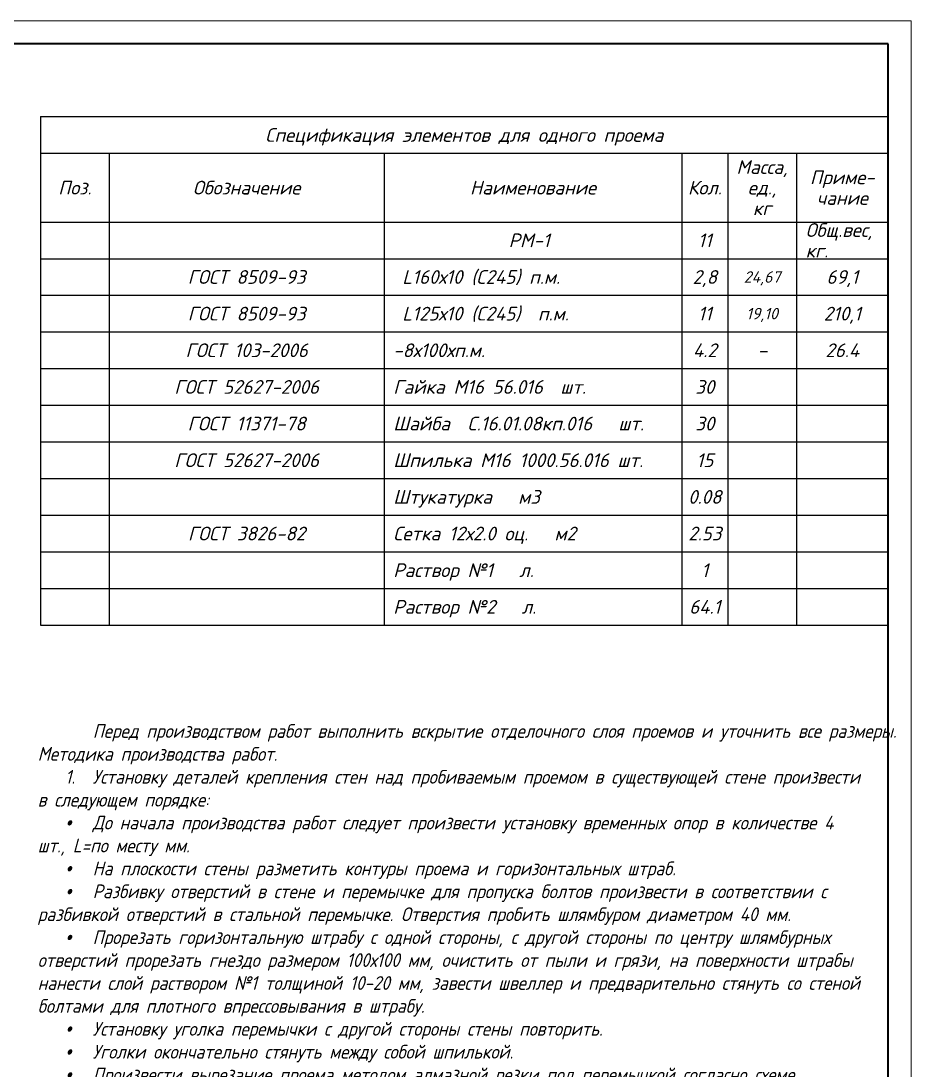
# Model space of a CAD drawing. Header units: millimetres. Extents: x 749182 to 2267578, y 70462 to 311449.
# Drawn here: x 2120488 to 2124373, y 228872 to 233451 of the extents above; entities that cross this region are included whole.
import ezdxf
from ezdxf.enums import TextEntityAlignment as Align

# ---------------------------------------------------------------- set-up
doc = ezdxf.new("R2010")
doc.units = ezdxf.units.MM
doc.layers.add('Текст', color=7, linetype='Continuous')
doc.styles.add('GOST', font='', dxfattribs={"width": 0.8, "oblique": 10})
doc.styles.add('GOST 2.304_new', font='isocpeur.ttf', dxfattribs={"width": 0.9, "oblique": 15})
doc.styles.add('М2', font='isocpeui.ttf')
doc.styles.get('GOST').set_extended_font_data('GOST type A')

# ---------------------------------------------------------------- blocks, each defined once
blk = doc.blocks.new('*U713')
at = {"color": 44, "lineweight": 20, "ltscale": 10}
for p, q in [((594, 420), (0, 420)), ((594, 0), (594, 420))]:
    blk.add_line(p, q, dxfattribs=at)
at = {"color": 137, "lineweight": 35, "ltscale": 10}
for p, q in [((589, 415), (20, 415)), ((589, 5), (589, 415))]:
    blk.add_line(p, q, dxfattribs=at)
at = {"color": 44, "lineweight": 13, "style": 'GOST', "oblique": 10, "width": 0.8}
for tag in ['ФОРМАТВЕРТ', 'ФОРМАТГОРИЗ']:
    blk.add_attdef(tag, (542.98, 1.6), '', height=2, dxfattribs=at)

msp = doc.modelspace()

# ---------------------------------------------------------------- linework, layer by layer
at = {"layer": 'Текст', "linetype": 'Continuous', "ltscale": 20}
for p, q in [((2120572.5243, 233033.5905), (2120572.5243, 230813.5905)), ((2120572.5243, 233033.5905), (2124272.5243, 233033.5905)), ((2124272.5243, 233033.5905), (2124272.5243, 230813.5905)), ((2120572.5243, 232873.5905), (2124272.5243, 232873.5905)), ((2120872.5243, 232873.5905), (2120872.5243, 230813.5905)), ((2122072.5243, 232873.5905), (2122072.5243, 230813.5905)), ((2123372.5243, 232873.5905), (2123372.5243, 230813.5905)), ((2123572.5243, 232873.5905), (2123572.5243, 230813.5905)), ((2123872.5243, 232873.5905), (2123872.5243, 230813.5905)), ((2120572.5243, 232573.5905), (2124272.5243, 232573.5905)), ((2120572.5243, 232413.5905), (2124272.5243, 232413.5905)), ((2120572.5243, 232253.5905), (2124272.5243, 232253.5905)), ((2120572.5243, 232093.5905), (2124272.5243, 232093.5905)), ((2120572.5243, 231933.5905), (2124272.5243, 231933.5905)), ((2120572.5243, 231773.5905), (2124272.5243, 231773.5905)), ((2120572.5243, 231613.5905), (2124272.5243, 231613.5905)), ((2120572.5243, 231453.5905), (2124272.5243, 231453.5905)), ((2120572.5243, 231293.5905), (2124272.5243, 231293.5905)), ((2120572.5243, 231133.5905), (2124272.5243, 231133.5905)), ((2120572.5243, 230973.5905), (2124272.5243, 230973.5905)), ((2120572.5243, 230813.5905), (2124272.5243, 230813.5905))]:
    msp.add_line(p, q, dxfattribs=at)

# ---------------------------------------------------------------- block references
at = {"xscale": 20, "yscale": 20, "zscale": 20}
msp.add_blockref('*U713', (2112492.5243, 225051.2402), dxfattribs=at)

# ---------------------------------------------------------------- texts
at = {"layer": 'Текст', "linetype": 'Continuous', "ltscale": 20, "style": 'М2'}
for s, p in [('Спецификация элементов для одного проема', (2122422.5243, 232953.5905)), ('Масса,', (2123722.5243, 232813.5905)), ('Приме-', (2124072.5243, 232768.5905)), ('Поз.', (2120722.5243, 232723.5905)), ('Обозначение', (2121472.5243, 232723.5905)), ('Наименование', (2122722.5243, 232723.5905)), ('Кол.', (2123472.5243, 232723.5905)), ('ед.,', (2123722.5243, 232723.5905)), ('чание', (2124072.5243, 232678.5905)), ('кг', (2123722.5243, 232633.5905)), ('РМ-1 ', (2122725.0243, 232493.5905)), ('11', (2123472.5243, 232493.5905)), ('ГОСТ 8509-93', (2121472.5243, 232333.5905)), ('2,8', (2123472.5243, 232333.5905)), ('69,1', (2124072.5243, 232333.5905)), ('ГОСТ 8509-93', (2121472.5243, 232173.5905)), ('11', (2123472.5243, 232173.5905)), ('210,1', (2124072.5243, 232173.5905)), ('ГОСТ 103-2006', (2121472.5243, 232013.5905)), ('4.2', (2123472.5243, 232013.5905)), ('-', (2123722.5243, 232013.5905)), ('-', (2123725.0243, 232013.5905)), ('26.4', (2124072.5243, 232013.5905)), ('ГОСТ 52627-2006', (2121472.5243, 231853.5905)), ('30', (2123472.5243, 231853.5905)), ('ГОСТ 11371-78', (2121472.5243, 231693.5905)), ('30', (2123472.5243, 231693.5905)), ('ГОСТ 52627-2006', (2121472.5243, 231533.5905)), ('15', (2123472.5243, 231533.5905)), ('0.08', (2123472.5243, 231373.5905)), ('ГОСТ 3826-82', (2121472.5243, 231213.5905)), ('2.53', (2123472.5243, 231213.5905)), ('1', (2123472.5243, 231053.5905)), ('64.1', (2123472.5243, 230893.5905))]:
    msp.add_text(s, height=60, dxfattribs=at).set_placement(p, align=Align.MIDDLE_CENTER)
for s, p in [('Общ.вес, ', (2123912.5243, 232538.5905)), ('кг.', (2123912.5243, 232448.5905)), ('L160х10 (С245) п.м.', (2122152.0879, 232333.5905)), ('L125х10 (С245)  п.м.', (2122152.0879, 232173.5905)), ('-8х100хп.м.', (2122112.5243, 232013.5905)), ('Гайка М16 56.016  шт.', (2122112.5243, 231853.5905)), ('Шайба  С.16.01.08кп.016   шт.', (2122112.5243, 231693.5905)), ('Шпилька М16 1000.56.016 шт.', (2122112.5243, 231533.5905)), ('Штукатурка   м3', (2122112.5243, 231373.5905)), ('Сетка 12х2.0 оц.   м2', (2122112.5243, 231213.5905)), ('Раствор №1   л.', (2122112.5243, 231053.5905)), ('Раствор №2   л.', (2122112.5243, 230893.5905))]:
    msp.add_text(s, height=60, dxfattribs=at).set_placement(p, align=Align.MIDDLE_LEFT)
at = {"layer": 'Текст', "linetype": 'Continuous', "ltscale": 100, "style": 'М2'}
for s, p in [('24,67', (2123722.4305, 232333.6405)), ('19,10', (2123722.4305, 232173.7405))]:
    msp.add_text(s, height=49.96875, dxfattribs=at).set_placement(p, align=Align.MIDDLE_CENTER)
at = {"layer": 'Текст', "ltscale": 20, "insert": (2120560.6027, 230381.6603), "char_height": 60, "attachment_point": 1, "style": 'GOST 2.304_new'}
msp.add_mtext_dynamic_manual_height_columns('       Перед производством работ выполнить вскрытие отделочного слоя проемов и уточнить все размеры. \\PМетодика производства работ.\\P\\pi120;1.^IУстановку деталей крепления стен над пробиваемым проемом в существующей стене произвести в следующем порядке: \\P{\\fSymbol|b0|i1|c2|p18;·^I}До начала производства работ следует произвести установку временных опор в количестве 4 шт., L=по месту мм. \\P{\\fSymbol|b0|i1|c2|p18;·^I}На плоскости стены разметить контуры проема и горизонтальных штраб. \\P{\\fSymbol|b0|i1|c2|p18;·^I}Разбивку отверстий в стене и перемычке для пропуска болтов произвести в соответствии с разбивкой отверстий в стальной перемычке. Отверстия пробить шлямбуром диаметром 40 мм. \\P{\\fSymbol|b0|i1|c2|p18;·^I}Прорезать горизонтальную штрабу с одной стороны, с другой стороны по центру шлямбурных отверстий прорезать гнездо размером 100х100 мм, очистить от пыли и грязи, на поверхности штрабы нанести слой раствором №1 толщиной 10-20 мм, завести швеллер и предварительно стянуть со стеной болтами для плотного впрессовывания в штрабу. \\P{\\fSymbol|b0|i1|c2|p18;·^I}Установку уголка перемычки с другой стороны стены повторить. \\P{\\fSymbol|b0|i1|c2|p18;·^I}Уголки окончательно стянуть между собой шпилькой. \\P{\\fSymbol|b0|i1|c2|p18;·^I}Произвести вырезание проема методом алмазной резки под перемычкой согласно схеме. \\P{\\fSymbol|b0|i1|c2|p18;·^I}После разборки проема снизу к стальной перемычке приварить накладки и оштукатурить по сетке. \\P2.^IМеталлические элементы выполнить из стали С245 ГОСТ 27772-2015. \\P3.^IОбварить все элементы по контуру сопрягаемых элементов. Катет сварных швов принимать по наименьшей толщине свариваемых элементов. Сварку производить по ГОСТ 5264-80 (ручная дуговая). Сварку производить электродами Э-46 по ГОСТ 9467-75.\\P4.^IЭлементы усиления устанавливать на раствор №2, толщиной не менее 10 мм. \\P5.^IВсе металлические изделия окрасить грунтовкой ГФ-021 ГОСТ 25129-2020. \\P6.^IПосле монтажа и закрепления элементов металлических конструкций оштукатурить их по сетке.\\P7.^IПод все гайки установить пружинные шайбы для предотвращения раскручивания. ', width=3584.340827, gutter_width=1500, heights=[4759.4016], dxfattribs=at)

doc.saveas('drawing.dxf')
